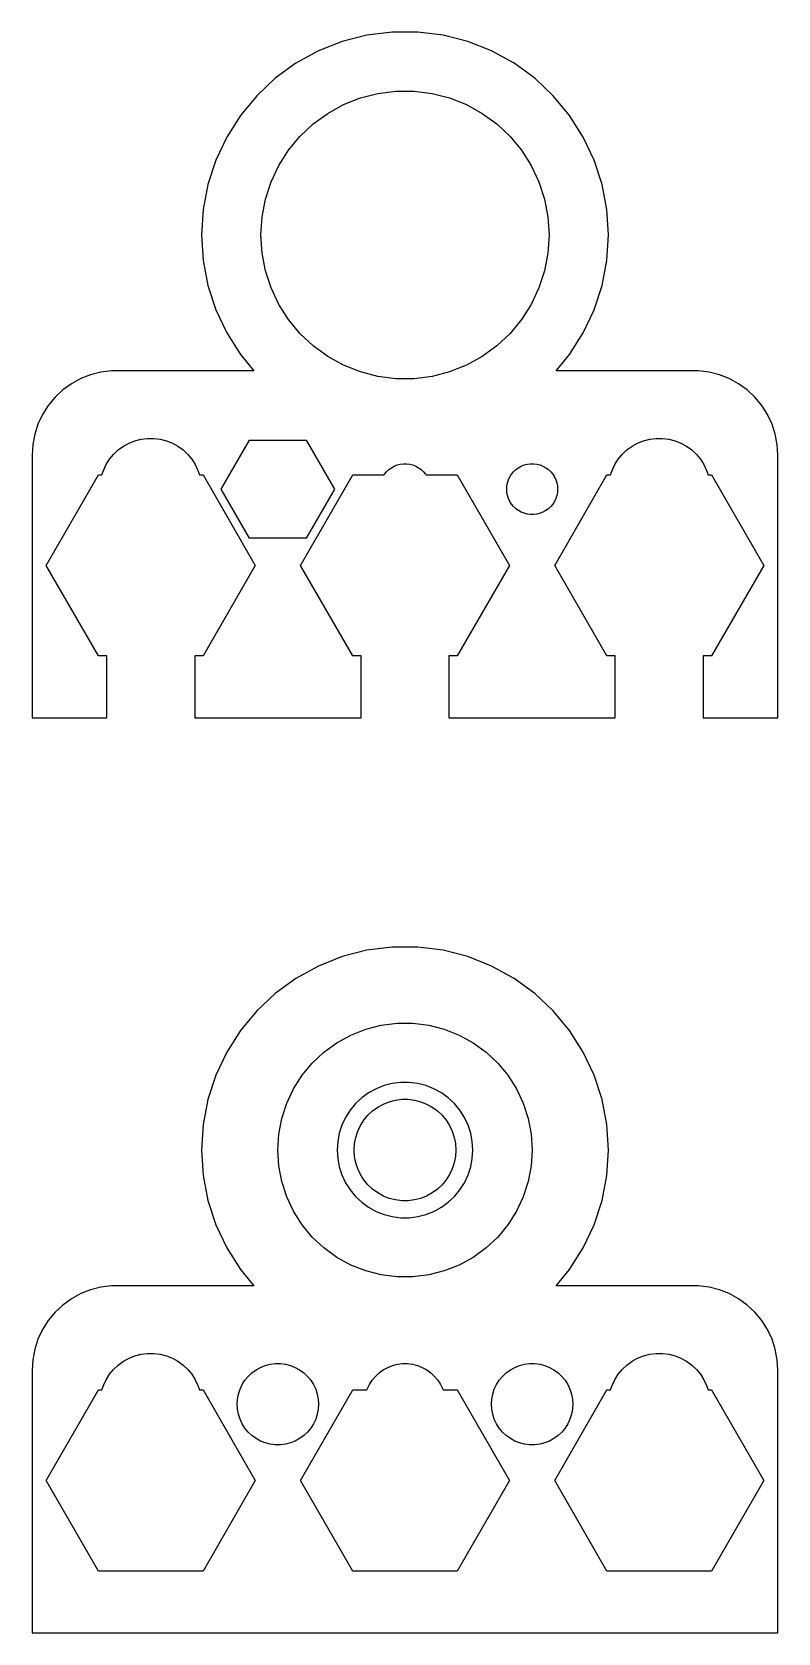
# Model space of a CAD drawing. Header units: metres. Extents: x -22 to 22, y -28 to 174.
# Drawn here: x -22 to 22, y -28.5 to 66 of the extents above; entities that cross this region are included whole.
import ezdxf

# ---------------------------------------------------------------- set-up
doc = ezdxf.new("R2010")
doc.units = ezdxf.units.M

msp = doc.modelspace()

# ---------------------------------------------------------------- linework, layer by layer
for p, q in [((-3.70819, 65.4127), (-5.10934, 64.8579)), ((-2.24857, 65.7874), (-3.70819, 65.4127)), ((-0.753479, 65.9763), (-2.24857, 65.7874)), ((0.753479, 65.9763), (-0.753479, 65.9763)), ((2.24857, 65.7874), (0.753479, 65.9763)), ((3.70819, 65.4127), (2.24857, 65.7874)), ((5.10934, 64.8579), (3.70819, 65.4127)), ((-5.10934, 64.8579), (-6.42992, 64.1319)), ((6.42992, 64.1319), (5.10934, 64.8579)), ((-6.42992, 64.1319), (-7.64908, 63.2462)), ((7.64908, 63.2462), (6.42992, 64.1319)), ((-7.64908, 63.2462), (-8.74762, 62.2146)), ((-1.59273, 62.3494), (-0.533707, 62.4832)), ((-0.533707, 62.4832), (0.533707, 62.4832)), ((0.533707, 62.4832), (1.59273, 62.3494)), ((8.74762, 62.2146), (7.64908, 63.2462)), ((-8.74762, 62.2146), (-9.70819, 61.0534)), ((-4.55452, 61.1768), (-3.61911, 61.691)), ((-3.61911, 61.691), (-2.62663, 62.084)), ((-2.62663, 62.084), (-1.59273, 62.3494)), ((1.59273, 62.3494), (2.62663, 62.084)), ((2.62663, 62.084), (3.61911, 61.691)), ((3.61911, 61.691), (4.55452, 61.1768)), ((9.70819, 61.0534), (8.74762, 62.2146)), ((-9.70819, 61.0534), (-10.5157, 59.781)), ((-6.19623, 59.8186), (-5.41809, 60.5494)), ((-5.41809, 60.5494), (-4.55452, 61.1768)), ((4.55452, 61.1768), (5.41809, 60.5494)), ((5.41809, 60.5494), (6.19623, 59.8186)), ((10.5157, 59.781), (9.70819, 61.0534)), ((-10.5157, 59.781), (-11.1573, 58.4175)), ((-6.87663, 58.9962), (-6.19623, 59.8186)), ((6.19623, 59.8186), (6.87663, 58.9962)), ((11.1573, 58.4175), (10.5157, 59.781)), ((-7.44859, 58.0949), (-6.87663, 58.9962)), ((6.87663, 58.9962), (7.44859, 58.0949)), ((-11.1573, 58.4175), (-11.623, 56.9843)), ((-7.90309, 57.129), (-7.44859, 58.0949)), ((7.44859, 58.0949), (7.90309, 57.129)), ((11.623, 56.9843), (11.1573, 58.4175)), ((-11.623, 56.9843), (-11.9054, 55.504)), ((-8.23296, 56.1139), (-7.90309, 57.129)), ((7.90309, 57.129), (8.23296, 56.1139)), ((11.9054, 55.504), (11.623, 56.9843)), ((-8.43297, 55.0653), (-8.23296, 56.1139)), ((8.23296, 56.1139), (8.43297, 55.0653)), ((-11.9054, 55.504), (-12, 54)), ((-8.5, 54), (-8.43297, 55.0653)), ((8.43297, 55.0653), (8.5, 54)), ((12, 54), (11.9054, 55.504)), ((-12, 54), (-11.9054, 52.496)), ((-8.43297, 52.9347), (-8.5, 54)), ((8.5, 54), (8.43297, 52.9347)), ((11.9054, 52.496), (12, 54)), ((-8.23296, 51.8861), (-8.43297, 52.9347)), ((8.43297, 52.9347), (8.23296, 51.8861)), ((-11.9054, 52.496), (-11.623, 51.0157)), ((11.623, 51.0157), (11.9054, 52.496)), ((-7.90309, 50.871), (-8.23296, 51.8861)), ((8.23296, 51.8861), (7.90309, 50.871)), ((-11.623, 51.0157), (-11.1573, 49.5825)), ((-7.44859, 49.9051), (-7.90309, 50.871)), ((7.90309, 50.871), (7.44859, 49.9051)), ((11.1573, 49.5825), (11.623, 51.0157)), ((-11.1573, 49.5825), (-10.5157, 48.219)), ((-6.87663, 49.0038), (-7.44859, 49.9051)), ((7.44859, 49.9051), (6.87663, 49.0038)), ((10.5157, 48.219), (11.1573, 49.5825)), ((-10.5157, 48.219), (-9.70819, 46.9466)), ((-6.19623, 48.1814), (-6.87663, 49.0038)), ((6.87663, 49.0038), (6.19623, 48.1814)), ((9.70819, 46.9466), (10.5157, 48.219)), ((-5.41809, 47.4506), (-6.19623, 48.1814)), ((-4.55452, 46.8232), (-5.41809, 47.4506)), ((5.41809, 47.4506), (4.55452, 46.8232)), ((6.19623, 48.1814), (5.41809, 47.4506)), ((-9.70819, 46.9466), (-8.91696, 45.9901)), ((-3.61911, 46.309), (-4.55452, 46.8232)), ((-2.62663, 45.916), (-3.61911, 46.309)), ((3.61911, 46.309), (2.62663, 45.916)), ((4.55452, 46.8232), (3.61911, 46.309)), ((8.91696, 45.9901), (9.70819, 46.9466)), ((-19.1289, 45.5241), (-19.6791, 45.2216)), ((-18.5451, 45.7553), (-19.1289, 45.5241)), ((-17.9369, 45.9114), (-18.5451, 45.7553)), ((-17.3139, 45.9901), (-17.9369, 45.9114)), ((-8.91696, 45.9901), (-17.3139, 45.9901)), ((-1.59273, 45.6506), (-2.62663, 45.916)), ((-0.533707, 45.5168), (-1.59273, 45.6506)), ((0.533707, 45.5168), (-0.533707, 45.5168)), ((1.59273, 45.6506), (0.533707, 45.5168)), ((2.62663, 45.916), (1.59273, 45.6506)), ((17.3139, 45.9901), (8.91696, 45.9901)), ((17.9369, 45.9114), (17.3139, 45.9901)), ((18.5451, 45.7553), (17.9369, 45.9114)), ((19.1289, 45.5241), (18.5451, 45.7553)), ((19.6791, 45.2216), (19.1289, 45.5241)), ((-20.6448, 44.4227), (-21.0451, 43.9389)), ((-20.1871, 44.8526), (-20.6448, 44.4227)), ((-19.6791, 45.2216), (-20.1871, 44.8526)), ((20.1871, 44.8526), (19.6791, 45.2216)), ((20.6448, 44.4227), (20.1871, 44.8526)), ((21.0451, 43.9389), (20.6448, 44.4227)), ((-21.0451, 43.9389), (-21.3815, 43.4088)), ((21.3815, 43.4088), (21.0451, 43.9389)), ((-21.6489, 42.8406), (-21.8429, 42.2435)), ((-21.3815, 43.4088), (-21.6489, 42.8406)), ((21.6489, 42.8406), (21.3815, 43.4088)), ((21.8429, 42.2435), (21.6489, 42.8406)), ((-21.9606, 41.6267), (-22, 41)), ((-21.8429, 42.2435), (-21.9606, 41.6267)), ((-16.6075, 41.533), (-16.2773, 41.7145)), ((-16.2773, 41.7145), (-15.927, 41.8532)), ((-15.927, 41.8532), (-15.5621, 41.9469)), ((-15.5621, 41.9469), (-15.1884, 41.9941)), ((-15.1884, 41.9941), (-14.8116, 41.9941)), ((-14.8116, 41.9941), (-14.4379, 41.9469)), ((-14.4379, 41.9469), (-14.0729, 41.8532)), ((-14.0729, 41.8532), (-13.7227, 41.7145)), ((-13.7227, 41.7145), (-13.3925, 41.533)), ((-10.8466, 39), (-9.17329, 41.8982)), ((-9.17329, 41.8982), (-5.82671, 41.8982)), ((-5.82671, 41.8982), (-4.15341, 39)), ((13.3925, 41.533), (13.7227, 41.7145)), ((13.7227, 41.7145), (14.0729, 41.8532)), ((14.0729, 41.8532), (14.4379, 41.9469)), ((14.4379, 41.9469), (14.8116, 41.9941)), ((14.8116, 41.9941), (15.1884, 41.9941)), ((15.1884, 41.9941), (15.5621, 41.9469)), ((15.5621, 41.9469), (15.927, 41.8532)), ((15.927, 41.8532), (16.2773, 41.7145)), ((16.2773, 41.7145), (16.6075, 41.533)), ((21.9606, 41.6267), (21.8429, 42.2435)), ((22, 41), (21.9606, 41.6267)), ((-22, 41), (-22, 25.5)), ((-17.6289, 40.4453), (-17.427, 40.7634)), ((-17.427, 40.7634), (-17.1869, 41.0536)), ((-17.1869, 41.0536), (-16.9123, 41.3116)), ((-16.9123, 41.3116), (-16.6075, 41.533)), ((-13.3925, 41.533), (-13.0877, 41.3116)), ((-13.0877, 41.3116), (-12.8131, 41.0536)), ((-12.8131, 41.0536), (-12.5729, 40.7634)), ((-12.5729, 40.7634), (-12.3711, 40.4453)), ((12.3711, 40.4453), (12.5729, 40.7634)), ((12.5729, 40.7634), (12.8131, 41.0536)), ((12.8131, 41.0536), (13.0877, 41.3116)), ((13.0877, 41.3116), (13.3925, 41.533)), ((16.6075, 41.533), (16.9123, 41.3116)), ((16.9123, 41.3116), (17.1869, 41.0536)), ((17.1869, 41.0536), (17.427, 40.7634)), ((17.427, 40.7634), (17.6289, 40.4453)), ((22, 25.5), (22, 41)), ((-21.17, 34.5), (-18.085, 39.8434)), ((-18.085, 39.8434), (-17.8741, 39.8434)), ((-17.8741, 39.8434), (-17.7893, 40.1044)), ((-17.7893, 40.1044), (-17.6289, 40.4453)), ((-12.3711, 40.4453), (-12.2107, 40.1044)), ((-12.2107, 40.1044), (-12.1259, 39.8434)), ((-12.1259, 39.8434), (-11.915, 39.8434)), ((-11.915, 39.8434), (-8.83, 34.5)), ((-6.17, 34.5), (-3.08499, 39.8434)), ((-3.08499, 39.8434), (-1.23782, 39.8434)), ((-1.23782, 39.8434), (-1.21352, 39.8817)), ((-1.21352, 39.8817), (-1.09344, 40.0268)), ((-1.09344, 40.0268), (-0.956131, 40.1558)), ((-0.956131, 40.1558), (-0.803726, 40.2665)), ((-0.803726, 40.2665), (-0.638657, 40.3573)), ((-0.638657, 40.3573), (-0.463516, 40.4266)), ((-0.463516, 40.4266), (-0.281067, 40.4734)), ((-0.281067, 40.4734), (-0.094177, 40.4971)), ((-0.094177, 40.4971), (0.094177, 40.4971)), ((0.094177, 40.4971), (0.281067, 40.4734)), ((0.281067, 40.4734), (0.463516, 40.4266)), ((0.463516, 40.4266), (0.638657, 40.3573)), ((0.638657, 40.3573), (0.803726, 40.2665)), ((0.803726, 40.2665), (0.956131, 40.1558)), ((0.956131, 40.1558), (1.09344, 40.0268)), ((1.09344, 40.0268), (1.21352, 39.8817)), ((1.21352, 39.8817), (1.23782, 39.8434)), ((1.23782, 39.8434), (3.08499, 39.8434)), ((3.08499, 39.8434), (6.17, 34.5)), ((6.10533, 39.5522), (6.18553, 39.7226)), ((6.18553, 39.7226), (6.28647, 39.8817)), ((6.28647, 39.8817), (6.40654, 40.0268)), ((6.40654, 40.0268), (6.54385, 40.1558)), ((6.54385, 40.1558), (6.69626, 40.2665)), ((6.69626, 40.2665), (6.86133, 40.3573)), ((6.86133, 40.3573), (7.03647, 40.4266)), ((7.03647, 40.4266), (7.21892, 40.4734)), ((7.21892, 40.4734), (7.40581, 40.4971)), ((7.40581, 40.4971), (7.59418, 40.4971)), ((7.59418, 40.4971), (7.78107, 40.4734)), ((7.78107, 40.4734), (7.96352, 40.4266)), ((7.96352, 40.4266), (8.13866, 40.3573)), ((8.13866, 40.3573), (8.30373, 40.2665)), ((8.30373, 40.2665), (8.45613, 40.1558)), ((8.45613, 40.1558), (8.59344, 40.0268)), ((8.59344, 40.0268), (8.71352, 39.8817)), ((8.71352, 39.8817), (8.81445, 39.7226)), ((8.81445, 39.7226), (8.89465, 39.5522)), ((8.83, 34.5), (11.915, 39.8434)), ((11.915, 39.8434), (12.1259, 39.8434)), ((12.1259, 39.8434), (12.2107, 40.1044)), ((12.2107, 40.1044), (12.3711, 40.4453)), ((17.6289, 40.4453), (17.7893, 40.1044)), ((17.7893, 40.1044), (17.8741, 39.8434)), ((17.8741, 39.8434), (18.085, 39.8434)), ((18.085, 39.8434), (21.17, 34.5)), ((-9.17329, 36.1018), (-10.8466, 39)), ((-4.15341, 39), (-5.82671, 36.1018)), ((6, 39), (6.01183, 39.188)), ((6.01183, 38.812), (6, 39)), ((6.01183, 39.188), (6.04712, 39.373)), ((6.04712, 38.627), (6.01183, 38.812)), ((6.04712, 39.373), (6.10533, 39.5522)), ((8.89465, 39.5522), (8.95287, 39.373)), ((8.95287, 39.373), (8.98816, 39.188)), ((8.98816, 38.812), (8.95287, 38.627)), ((8.98816, 39.188), (9, 39)), ((9, 39), (8.98816, 38.812)), ((6.10533, 38.4478), (6.04712, 38.627)), ((6.18553, 38.2774), (6.10533, 38.4478)), ((6.28647, 38.1183), (6.18553, 38.2774)), ((6.40654, 37.9732), (6.28647, 38.1183)), ((6.54385, 37.8442), (6.40654, 37.9732)), ((6.69626, 37.7335), (6.54385, 37.8442)), ((8.45613, 37.8442), (8.30373, 37.7335)), ((8.59344, 37.9732), (8.45613, 37.8442)), ((8.71352, 38.1183), (8.59344, 37.9732)), ((8.81445, 38.2774), (8.71352, 38.1183)), ((8.89465, 38.4478), (8.81445, 38.2774)), ((8.95287, 38.627), (8.89465, 38.4478)), ((6.86133, 37.6428), (6.69626, 37.7335)), ((7.03647, 37.5734), (6.86133, 37.6428)), ((7.21892, 37.5266), (7.03647, 37.5734)), ((7.40581, 37.503), (7.21892, 37.5266)), ((7.59418, 37.503), (7.40581, 37.503)), ((7.78107, 37.5266), (7.59418, 37.503)), ((7.96352, 37.5734), (7.78107, 37.5266)), ((8.13866, 37.6428), (7.96352, 37.5734)), ((8.30373, 37.7335), (8.13866, 37.6428)), ((-5.82671, 36.1018), (-9.17329, 36.1018)), ((-18.085, 29.1566), (-21.17, 34.5)), ((-8.83, 34.5), (-11.915, 29.1566)), ((-3.08499, 29.1566), (-6.17, 34.5)), ((6.17, 34.5), (3.08499, 29.1566)), ((11.915, 29.1566), (8.83, 34.5)), ((21.17, 34.5), (18.085, 29.1566)), ((-17.5942, 29.1566), (-18.085, 29.1566)), ((-17.5942, 25.5), (-17.5942, 29.1566)), ((-11.915, 29.1566), (-12.4058, 29.1566)), ((-12.4058, 29.1566), (-12.4058, 25.5)), ((-2.59418, 29.1566), (-3.08499, 29.1566)), ((-2.59418, 25.5), (-2.59418, 29.1566)), ((3.08499, 29.1566), (2.59418, 29.1566)), ((2.59418, 29.1566), (2.59418, 25.5)), ((12.4058, 29.1566), (11.915, 29.1566)), ((12.4058, 25.5), (12.4058, 29.1566)), ((18.085, 29.1566), (17.5942, 29.1566)), ((17.5942, 29.1566), (17.5942, 25.5)), ((-22, 25.5), (-17.5942, 25.5)), ((-12.4058, 25.5), (-2.59418, 25.5)), ((2.59418, 25.5), (12.4058, 25.5)), ((17.5942, 25.5), (22, 25.5)), ((-3.70819, 11.4127), (-5.10934, 10.8579)), ((-2.24857, 11.7874), (-3.70819, 11.4127)), ((-0.753479, 11.9763), (-2.24857, 11.7874)), ((0.753479, 11.9763), (-0.753479, 11.9763)), ((2.24857, 11.7874), (0.753479, 11.9763)), ((3.70819, 11.4127), (2.24857, 11.7874)), ((5.10934, 10.8579), (3.70819, 11.4127)), ((-5.10934, 10.8579), (-6.42992, 10.1319)), ((6.42992, 10.1319), (5.10934, 10.8579)), ((-6.42992, 10.1319), (-7.64908, 9.24615)), ((7.64908, 9.24615), (6.42992, 10.1319)), ((-7.64908, 9.24615), (-8.74762, 8.21455)), ((8.74762, 8.21455), (7.64908, 9.24615)), ((-8.74762, 8.21455), (-9.70819, 7.05342)), ((9.70819, 7.05342), (8.74762, 8.21455)), ((-9.70819, 7.05342), (-10.5157, 5.78104)), ((-4.01869, 6.33246), (-3.19334, 6.78619)), ((-3.19334, 6.78619), (-2.31763, 7.13292)), ((-2.31763, 7.13292), (-1.40535, 7.36714)), ((-1.40535, 7.36714), (-0.470917, 7.4852)), ((-0.470917, 7.4852), (0.470917, 7.4852)), ((0.470917, 7.4852), (1.40535, 7.36714)), ((1.40535, 7.36714), (2.31763, 7.13292)), ((2.31763, 7.13292), (3.19334, 6.78619)), ((3.19334, 6.78619), (4.01869, 6.33246)), ((10.5157, 5.78104), (9.70819, 7.05342)), ((-10.5157, 5.78104), (-11.1573, 4.41748)), ((-5.46725, 5.13409), (-4.78067, 5.77884)), ((-4.78067, 5.77884), (-4.01869, 6.33246)), ((4.01869, 6.33246), (4.78067, 5.77884)), ((4.78067, 5.77884), (5.46725, 5.13409)), ((11.1573, 4.41748), (10.5157, 5.78104)), ((-6.06763, 4.40839), (-5.46725, 5.13409)), ((5.46725, 5.13409), (6.06763, 4.40839)), ((-11.1573, 4.41748), (-11.623, 2.98427)), ((-6.5723, 3.61314), (-6.06763, 4.40839)), ((-1.23605, 3.80421), (-1.70311, 3.61929)), ((-0.749512, 3.92914), (-1.23605, 3.80421)), ((-0.25116, 3.9921), (-0.749512, 3.92914)), ((0.25116, 3.9921), (-0.25116, 3.9921)), ((0.749512, 3.92914), (0.25116, 3.9921)), ((1.23605, 3.80421), (0.749512, 3.92914)), ((1.70311, 3.61929), (1.23605, 3.80421)), ((6.06763, 4.40839), (6.5723, 3.61314)), ((11.623, 2.98427), (11.1573, 4.41748)), ((-11.623, 2.98427), (-11.9054, 1.504)), ((-6.97331, 2.76093), (-6.5723, 3.61314)), ((-2.54968, 3.08205), (-2.91586, 2.73817)), ((-2.1433, 3.3773), (-2.54968, 3.08205)), ((-1.70311, 3.61929), (-2.1433, 3.3773)), ((-1.27733, 2.71448), (-0.927048, 2.85316)), ((-0.927048, 2.85316), (-0.562134, 2.94685)), ((-0.562134, 2.94685), (-0.18837, 2.99408)), ((-0.18837, 2.99408), (0.18837, 2.99408)), ((0.18837, 2.99408), (0.562134, 2.94685)), ((0.562134, 2.94685), (0.927048, 2.85316)), ((0.927048, 2.85316), (1.27733, 2.71448)), ((2.1433, 3.3773), (1.70311, 3.61929)), ((2.54968, 3.08205), (2.1433, 3.3773)), ((2.91586, 2.73817), (2.54968, 3.08205)), ((6.5723, 3.61314), (6.97331, 2.76093)), ((11.9054, 1.504), (11.623, 2.98427)), ((-7.26436, 1.86517), (-6.97331, 2.76093)), ((-3.50522, 1.927), (-3.7191, 1.47249)), ((-3.23605, 2.35114), (-3.50522, 1.927)), ((-2.91586, 2.73817), (-3.23605, 2.35114)), ((-2.42705, 1.76335), (-2.1869, 2.05363)), ((-2.1869, 2.05363), (-1.91226, 2.31154)), ((-1.91226, 2.31154), (-1.60747, 2.53297)), ((-1.60747, 2.53297), (-1.27733, 2.71448)), ((1.27733, 2.71448), (1.60747, 2.53297)), ((1.60747, 2.53297), (1.91226, 2.31154)), ((1.91226, 2.31154), (2.1869, 2.05363)), ((2.1869, 2.05363), (2.42705, 1.76335)), ((3.23605, 2.35114), (2.91586, 2.73817)), ((3.50522, 1.927), (3.23605, 2.35114)), ((3.7191, 1.47249), (3.50522, 1.927)), ((6.97331, 2.76093), (7.26436, 1.86517)), ((-11.9054, 1.504), (-12, 0)), ((-7.44086, 0.939987), (-7.26436, 1.86517)), ((-3.87433, 0.994751), (-3.96844, 0.501328)), ((-3.7191, 1.47249), (-3.87433, 0.994751)), ((-2.90575, 0.746063), (-2.78932, 1.10437)), ((-2.78932, 1.10437), (-2.62891, 1.44525)), ((-2.62891, 1.44525), (-2.42705, 1.76335)), ((2.42705, 1.76335), (2.62891, 1.44525)), ((2.62891, 1.44525), (2.78932, 1.10437)), ((2.78932, 1.10437), (2.90575, 0.746063)), ((3.87433, 0.994751), (3.7191, 1.47249)), ((3.96844, 0.501328), (3.87433, 0.994751)), ((7.26436, 1.86517), (7.44086, 0.939987)), ((12, 0), (11.9054, 1.504)), ((-12, 0), (-11.9054, -1.504)), ((-7.5, 0), (-7.44086, 0.939987)), ((-7.44086, -0.939987), (-7.5, 0)), ((-3.96844, 0.501328), (-4, 0)), ((-4, 0), (-3.96844, -0.501328)), ((-3, 0), (-2.97633, 0.375992)), ((-2.97633, -0.375992), (-3, 0)), ((-2.97633, 0.375992), (-2.90575, 0.746063)), ((2.90575, 0.746063), (2.97633, 0.375992)), ((2.97633, 0.375992), (3, 0)), ((3, 0), (2.97633, -0.375992)), ((4, 0), (3.96844, 0.501328)), ((3.96844, -0.501328), (4, 0)), ((7.44086, 0.939987), (7.5, 0)), ((7.5, 0), (7.44086, -0.939987)), ((11.9054, -1.504), (12, 0)), ((-7.26436, -1.86517), (-7.44086, -0.939987)), ((-3.96844, -0.501328), (-3.87433, -0.994751)), ((-2.90575, -0.746063), (-2.97633, -0.375992)), ((-2.78932, -1.10437), (-2.90575, -0.746063)), ((2.90575, -0.746063), (2.78932, -1.10437)), ((2.97633, -0.375992), (2.90575, -0.746063)), ((3.87433, -0.994751), (3.96844, -0.501328)), ((7.44086, -0.939987), (7.26436, -1.86517)), ((-11.9054, -1.504), (-11.623, -2.98427)), ((-6.97331, -2.76093), (-7.26436, -1.86517)), ((-3.87433, -0.994751), (-3.7191, -1.47249)), ((-3.7191, -1.47249), (-3.50522, -1.927)), ((-2.62891, -1.44525), (-2.78932, -1.10437)), ((-2.42705, -1.76335), (-2.62891, -1.44525)), ((-2.1869, -2.05363), (-2.42705, -1.76335)), ((2.42705, -1.76335), (2.1869, -2.05363)), ((2.62891, -1.44525), (2.42705, -1.76335)), ((2.78932, -1.10437), (2.62891, -1.44525)), ((3.50522, -1.927), (3.7191, -1.47249)), ((3.7191, -1.47249), (3.87433, -0.994751)), ((7.26436, -1.86517), (6.97331, -2.76093)), ((11.623, -2.98427), (11.9054, -1.504)), ((-6.5723, -3.61314), (-6.97331, -2.76093)), ((-3.50522, -1.927), (-3.23605, -2.35114)), ((-3.23605, -2.35114), (-2.91586, -2.73817)), ((-2.91586, -2.73817), (-2.54968, -3.08205)), ((-1.91226, -2.31154), (-2.1869, -2.05363)), ((-1.60747, -2.53297), (-1.91226, -2.31154)), ((-1.27733, -2.71448), (-1.60747, -2.53297)), ((-0.927048, -2.85316), (-1.27733, -2.71448)), ((1.27733, -2.71448), (0.927048, -2.85316)), ((1.60747, -2.53297), (1.27733, -2.71448)), ((1.91226, -2.31154), (1.60747, -2.53297)), ((2.1869, -2.05363), (1.91226, -2.31154)), ((2.54968, -3.08205), (2.91586, -2.73817)), ((2.91586, -2.73817), (3.23605, -2.35114)), ((3.23605, -2.35114), (3.50522, -1.927)), ((6.97331, -2.76093), (6.5723, -3.61314)), ((-11.623, -2.98427), (-11.1573, -4.41748)), ((-6.06763, -4.40839), (-6.5723, -3.61314)), ((-2.54968, -3.08205), (-2.1433, -3.3773)), ((-2.1433, -3.3773), (-1.70311, -3.61929)), ((-1.70311, -3.61929), (-1.23605, -3.80421)), ((-0.562134, -2.94685), (-0.927048, -2.85316)), ((-0.18837, -2.99408), (-0.562134, -2.94685)), ((0.18837, -2.99408), (-0.18837, -2.99408)), ((0.562134, -2.94685), (0.18837, -2.99408)), ((0.927048, -2.85316), (0.562134, -2.94685)), ((1.23605, -3.80421), (1.70311, -3.61929)), ((1.70311, -3.61929), (2.1433, -3.3773)), ((2.1433, -3.3773), (2.54968, -3.08205)), ((6.5723, -3.61314), (6.06763, -4.40839)), ((11.1573, -4.41748), (11.623, -2.98427)), ((-11.1573, -4.41748), (-10.5157, -5.78104)), ((-5.46725, -5.13409), (-6.06763, -4.40839)), ((-1.23605, -3.80421), (-0.749512, -3.92914)), ((-0.749512, -3.92914), (-0.25116, -3.9921)), ((-0.25116, -3.9921), (0.25116, -3.9921)), ((0.25116, -3.9921), (0.749512, -3.92914)), ((0.749512, -3.92914), (1.23605, -3.80421)), ((6.06763, -4.40839), (5.46725, -5.13409)), ((10.5157, -5.78104), (11.1573, -4.41748)), ((-4.78067, -5.77884), (-5.46725, -5.13409)), ((5.46725, -5.13409), (4.78067, -5.77884)), ((-10.5157, -5.78104), (-9.70819, -7.05342)), ((-4.01869, -6.33246), (-4.78067, -5.77884)), ((-3.19334, -6.78619), (-4.01869, -6.33246)), ((4.01869, -6.33246), (3.19334, -6.78619)), ((4.78067, -5.77884), (4.01869, -6.33246)), ((9.70819, -7.05342), (10.5157, -5.78104)), ((-9.70819, -7.05342), (-8.91696, -8.00986)), ((-2.31763, -7.13292), (-3.19334, -6.78619)), ((-1.40535, -7.36714), (-2.31763, -7.13292)), ((-0.470917, -7.4852), (-1.40535, -7.36714)), ((0.470917, -7.4852), (-0.470917, -7.4852)), ((1.40535, -7.36714), (0.470917, -7.4852)), ((2.31763, -7.13292), (1.40535, -7.36714)), ((3.19334, -6.78619), (2.31763, -7.13292)), ((8.91696, -8.00986), (9.70819, -7.05342)), ((-19.1289, -8.47586), (-19.6791, -8.77835)), ((-18.5451, -8.24471), (-19.1289, -8.47586)), ((-17.9369, -8.08856), (-18.5451, -8.24471)), ((-17.3139, -8.00986), (-17.9369, -8.08856)), ((-8.91696, -8.00986), (-17.3139, -8.00986)), ((17.3139, -8.00986), (8.91696, -8.00986)), ((17.9369, -8.08856), (17.3139, -8.00986)), ((18.5451, -8.24471), (17.9369, -8.08856)), ((19.1289, -8.47586), (18.5451, -8.24471)), ((19.6791, -8.77835), (19.1289, -8.47586)), ((-20.1871, -9.14743), (-20.6448, -9.57726)), ((-19.6791, -8.77835), (-20.1871, -9.14743)), ((20.1871, -9.14743), (19.6791, -8.77835)), ((20.6448, -9.57726), (20.1871, -9.14743)), ((-21.0451, -10.0611), (-21.3815, -10.5912)), ((-20.6448, -9.57726), (-21.0451, -10.0611)), ((21.0451, -10.0611), (20.6448, -9.57726)), ((21.3815, -10.5912), (21.0451, -10.0611)), ((-21.6489, -11.1594), (-21.8429, -11.7565)), ((-21.3815, -10.5912), (-21.6489, -11.1594)), ((21.6489, -11.1594), (21.3815, -10.5912)), ((21.8429, -11.7565), (21.6489, -11.1594)), ((-21.8429, -11.7565), (-21.9606, -12.3733)), ((-16.2773, -12.2855), (-15.927, -12.1468)), ((-15.927, -12.1468), (-15.5621, -12.0531)), ((-15.5621, -12.0531), (-15.1884, -12.0059)), ((-15.1884, -12.0059), (-14.8116, -12.0059)), ((-14.8116, -12.0059), (-14.4379, -12.0531)), ((-14.4379, -12.0531), (-14.0729, -12.1468)), ((-14.0729, -12.1468), (-13.7227, -12.2855)), ((13.7227, -12.2855), (14.0729, -12.1468)), ((14.0729, -12.1468), (14.4379, -12.0531)), ((14.4379, -12.0531), (14.8116, -12.0059)), ((14.8116, -12.0059), (15.1884, -12.0059)), ((15.1884, -12.0059), (15.5621, -12.0531)), ((15.5621, -12.0531), (15.927, -12.1468)), ((15.927, -12.1468), (16.2773, -12.2855)), ((21.9606, -12.3733), (21.8429, -11.7565)), ((-21.9606, -12.3733), (-22, -13)), ((-22, -13), (-22, -28.5)), ((-17.427, -13.2366), (-17.1869, -12.9464)), ((-17.1869, -12.9464), (-16.9123, -12.6884)), ((-16.9123, -12.6884), (-16.6075, -12.467)), ((-16.6075, -12.467), (-16.2773, -12.2855)), ((-13.7227, -12.2855), (-13.3925, -12.467)), ((-13.3925, -12.467), (-13.0877, -12.6884)), ((-13.0877, -12.6884), (-12.8131, -12.9464)), ((-12.8131, -12.9464), (-12.5729, -13.2366)), ((-9.24951, -13.3571), (-9.02982, -13.1508)), ((-9.02982, -13.1508), (-8.78598, -12.9736)), ((-8.78598, -12.9736), (-8.52187, -12.8284)), ((-8.52187, -12.8284), (-8.24164, -12.7175)), ((-8.24164, -12.7175), (-7.94971, -12.6425)), ((-7.94971, -12.6425), (-7.6507, -12.6047)), ((-7.6507, -12.6047), (-7.34929, -12.6047)), ((-7.34929, -12.6047), (-7.05028, -12.6425)), ((-7.05028, -12.6425), (-6.75835, -12.7175)), ((-6.75835, -12.7175), (-6.47812, -12.8284)), ((-6.47812, -12.8284), (-6.214, -12.9736)), ((-6.214, -12.9736), (-5.97017, -13.1508)), ((-5.97017, -13.1508), (-5.75047, -13.3571)), ((-1.74951, -13.3571), (-1.52982, -13.1508)), ((-1.52982, -13.1508), (-1.28598, -12.9736)), ((-1.28598, -12.9736), (-1.02187, -12.8284)), ((-1.02187, -12.8284), (-0.741638, -12.7175)), ((-0.741638, -12.7175), (-0.449707, -12.6425)), ((-0.449707, -12.6425), (-0.150696, -12.6047)), ((-0.150696, -12.6047), (0.150696, -12.6047)), ((0.150696, -12.6047), (0.449707, -12.6425)), ((0.449707, -12.6425), (0.741638, -12.7175)), ((0.741638, -12.7175), (1.02187, -12.8284)), ((1.02187, -12.8284), (1.28598, -12.9736)), ((1.28598, -12.9736), (1.52982, -13.1508)), ((1.52982, -13.1508), (1.74951, -13.3571)), ((5.75047, -13.3571), (5.97017, -13.1508)), ((5.97017, -13.1508), (6.214, -12.9736)), ((6.214, -12.9736), (6.47812, -12.8284)), ((6.47812, -12.8284), (6.75835, -12.7175)), ((6.75835, -12.7175), (7.05028, -12.6425)), ((7.05028, -12.6425), (7.34929, -12.6047)), ((7.34929, -12.6047), (7.6507, -12.6047)), ((7.6507, -12.6047), (7.94971, -12.6425)), ((7.94971, -12.6425), (8.24164, -12.7175)), ((8.24164, -12.7175), (8.52187, -12.8284)), ((8.52187, -12.8284), (8.78598, -12.9736)), ((8.78598, -12.9736), (9.02982, -13.1508)), ((9.02982, -13.1508), (9.24951, -13.3571)), ((12.5729, -13.2366), (12.8131, -12.9464)), ((12.8131, -12.9464), (13.0877, -12.6884)), ((13.0877, -12.6884), (13.3925, -12.467)), ((13.3925, -12.467), (13.7227, -12.2855)), ((16.2773, -12.2855), (16.6075, -12.467)), ((16.6075, -12.467), (16.9123, -12.6884)), ((16.9123, -12.6884), (17.1869, -12.9464)), ((17.1869, -12.9464), (17.427, -13.2366)), ((22, -13), (21.9606, -12.3733)), ((22, -28.5), (22, -13)), ((-21.17, -19.5), (-18.085, -14.1566)), ((-18.085, -14.1566), (-17.8741, -14.1566)), ((-17.8741, -14.1566), (-17.7893, -13.8956)), ((-17.7893, -13.8956), (-17.6289, -13.5547)), ((-17.6289, -13.5547), (-17.427, -13.2366)), ((-12.5729, -13.2366), (-12.3711, -13.5547)), ((-12.3711, -13.5547), (-12.2107, -13.8956)), ((-12.2107, -13.8956), (-12.1259, -14.1566)), ((-12.1259, -14.1566), (-11.915, -14.1566)), ((-11.915, -14.1566), (-8.83, -19.5)), ((-9.82458, -14.4031), (-9.73146, -14.1165)), ((-9.73146, -14.1165), (-9.60313, -13.8438)), ((-9.60313, -13.8438), (-9.44164, -13.5893)), ((-9.44164, -13.5893), (-9.24951, -13.3571)), ((-6.17, -19.5), (-3.08499, -14.1566)), ((-5.75047, -13.3571), (-5.55835, -13.5893)), ((-5.55835, -13.5893), (-5.39685, -13.8438)), ((-5.39685, -13.8438), (-5.26852, -14.1165)), ((-5.26852, -14.1165), (-5.1754, -14.4031)), ((-3.08499, -14.1566), (-2.24449, -14.1566)), ((-2.24449, -14.1566), (-2.23146, -14.1165)), ((-2.23146, -14.1165), (-2.10313, -13.8438)), ((-2.10313, -13.8438), (-1.94164, -13.5893)), ((-1.94164, -13.5893), (-1.74951, -13.3571)), ((1.74951, -13.3571), (1.94164, -13.5893)), ((1.94164, -13.5893), (2.10313, -13.8438)), ((2.10313, -13.8438), (2.23146, -14.1165)), ((2.23146, -14.1165), (2.24449, -14.1566)), ((2.24449, -14.1566), (3.08499, -14.1566)), ((3.08499, -14.1566), (6.17, -19.5)), ((5.1754, -14.4031), (5.26852, -14.1165)), ((5.26852, -14.1165), (5.39685, -13.8438)), ((5.39685, -13.8438), (5.55835, -13.5893)), ((5.55835, -13.5893), (5.75047, -13.3571)), ((8.83, -19.5), (11.915, -14.1566)), ((9.24951, -13.3571), (9.44164, -13.5893)), ((9.44164, -13.5893), (9.60313, -13.8438)), ((9.60313, -13.8438), (9.73146, -14.1165)), ((9.73146, -14.1165), (9.82458, -14.4031)), ((11.915, -14.1566), (12.1259, -14.1566)), ((12.1259, -14.1566), (12.2107, -13.8956)), ((12.2107, -13.8956), (12.3711, -13.5547)), ((12.3711, -13.5547), (12.5729, -13.2366)), ((17.427, -13.2366), (17.6289, -13.5547)), ((17.6289, -13.5547), (17.7893, -13.8956)), ((17.7893, -13.8956), (17.8741, -14.1566)), ((17.8741, -14.1566), (18.085, -14.1566)), ((18.085, -14.1566), (21.17, -19.5)), ((-9.89999, -15), (-9.88107, -14.6992)), ((-9.88107, -15.3008), (-9.89999, -15)), ((-9.88107, -14.6992), (-9.82458, -14.4031)), ((-5.1754, -14.4031), (-5.11891, -14.6992)), ((-5.11891, -14.6992), (-5.09999, -15)), ((-5.09999, -15), (-5.11891, -15.3008)), ((5.09999, -15), (5.11891, -14.6992)), ((5.11891, -15.3008), (5.09999, -15)), ((5.11891, -14.6992), (5.1754, -14.4031)), ((9.82458, -14.4031), (9.88107, -14.6992)), ((9.88107, -14.6992), (9.89999, -15)), ((9.89999, -15), (9.88107, -15.3008)), ((-9.82458, -15.5968), (-9.88107, -15.3008)), ((-9.73146, -15.8835), (-9.82458, -15.5968)), ((-9.60313, -16.1562), (-9.73146, -15.8835)), ((-5.26852, -15.8835), (-5.39685, -16.1562)), ((-5.1754, -15.5968), (-5.26852, -15.8835)), ((-5.11891, -15.3008), (-5.1754, -15.5968)), ((5.1754, -15.5968), (5.11891, -15.3008)), ((5.26852, -15.8835), (5.1754, -15.5968)), ((5.39685, -16.1562), (5.26852, -15.8835)), ((9.73146, -15.8835), (9.60313, -16.1562)), ((9.82458, -15.5968), (9.73146, -15.8835)), ((9.88107, -15.3008), (9.82458, -15.5968)), ((-9.44164, -16.4107), (-9.60313, -16.1562)), ((-9.24951, -16.6429), (-9.44164, -16.4107)), ((-9.02982, -16.8492), (-9.24951, -16.6429)), ((-8.78598, -17.0264), (-9.02982, -16.8492)), ((-5.97017, -16.8492), (-6.214, -17.0264)), ((-5.75047, -16.6429), (-5.97017, -16.8492)), ((-5.55835, -16.4107), (-5.75047, -16.6429)), ((-5.39685, -16.1562), (-5.55835, -16.4107)), ((5.55835, -16.4107), (5.39685, -16.1562)), ((5.75047, -16.6429), (5.55835, -16.4107)), ((5.97017, -16.8492), (5.75047, -16.6429)), ((6.214, -17.0264), (5.97017, -16.8492)), ((9.02982, -16.8492), (8.78598, -17.0264)), ((9.24951, -16.6429), (9.02982, -16.8492)), ((9.44164, -16.4107), (9.24951, -16.6429)), ((9.60313, -16.1562), (9.44164, -16.4107)), ((-8.52187, -17.1716), (-8.78598, -17.0264)), ((-8.24164, -17.2825), (-8.52187, -17.1716)), ((-7.94971, -17.3575), (-8.24164, -17.2825)), ((-7.6507, -17.3953), (-7.94971, -17.3575)), ((-7.34929, -17.3953), (-7.6507, -17.3953)), ((-7.05028, -17.3575), (-7.34929, -17.3953)), ((-6.75835, -17.2825), (-7.05028, -17.3575)), ((-6.47812, -17.1716), (-6.75835, -17.2825)), ((-6.214, -17.0264), (-6.47812, -17.1716)), ((6.47812, -17.1716), (6.214, -17.0264)), ((6.75835, -17.2825), (6.47812, -17.1716)), ((7.05028, -17.3575), (6.75835, -17.2825)), ((7.34929, -17.3953), (7.05028, -17.3575)), ((7.6507, -17.3953), (7.34929, -17.3953)), ((7.94971, -17.3575), (7.6507, -17.3953)), ((8.24164, -17.2825), (7.94971, -17.3575)), ((8.52187, -17.1716), (8.24164, -17.2825)), ((8.78598, -17.0264), (8.52187, -17.1716)), ((-18.085, -24.8434), (-21.17, -19.5)), ((-8.83, -19.5), (-11.915, -24.8434)), ((-3.08499, -24.8434), (-6.17, -19.5)), ((6.17, -19.5), (3.08499, -24.8434)), ((11.915, -24.8434), (8.83, -19.5)), ((21.17, -19.5), (18.085, -24.8434)), ((-11.915, -24.8434), (-18.085, -24.8434)), ((3.08499, -24.8434), (-3.08499, -24.8434)), ((18.085, -24.8434), (11.915, -24.8434)), ((-22, -28.5), (22, -28.5))]:
    msp.add_line(p, q)

doc.saveas('drawing.dxf')
